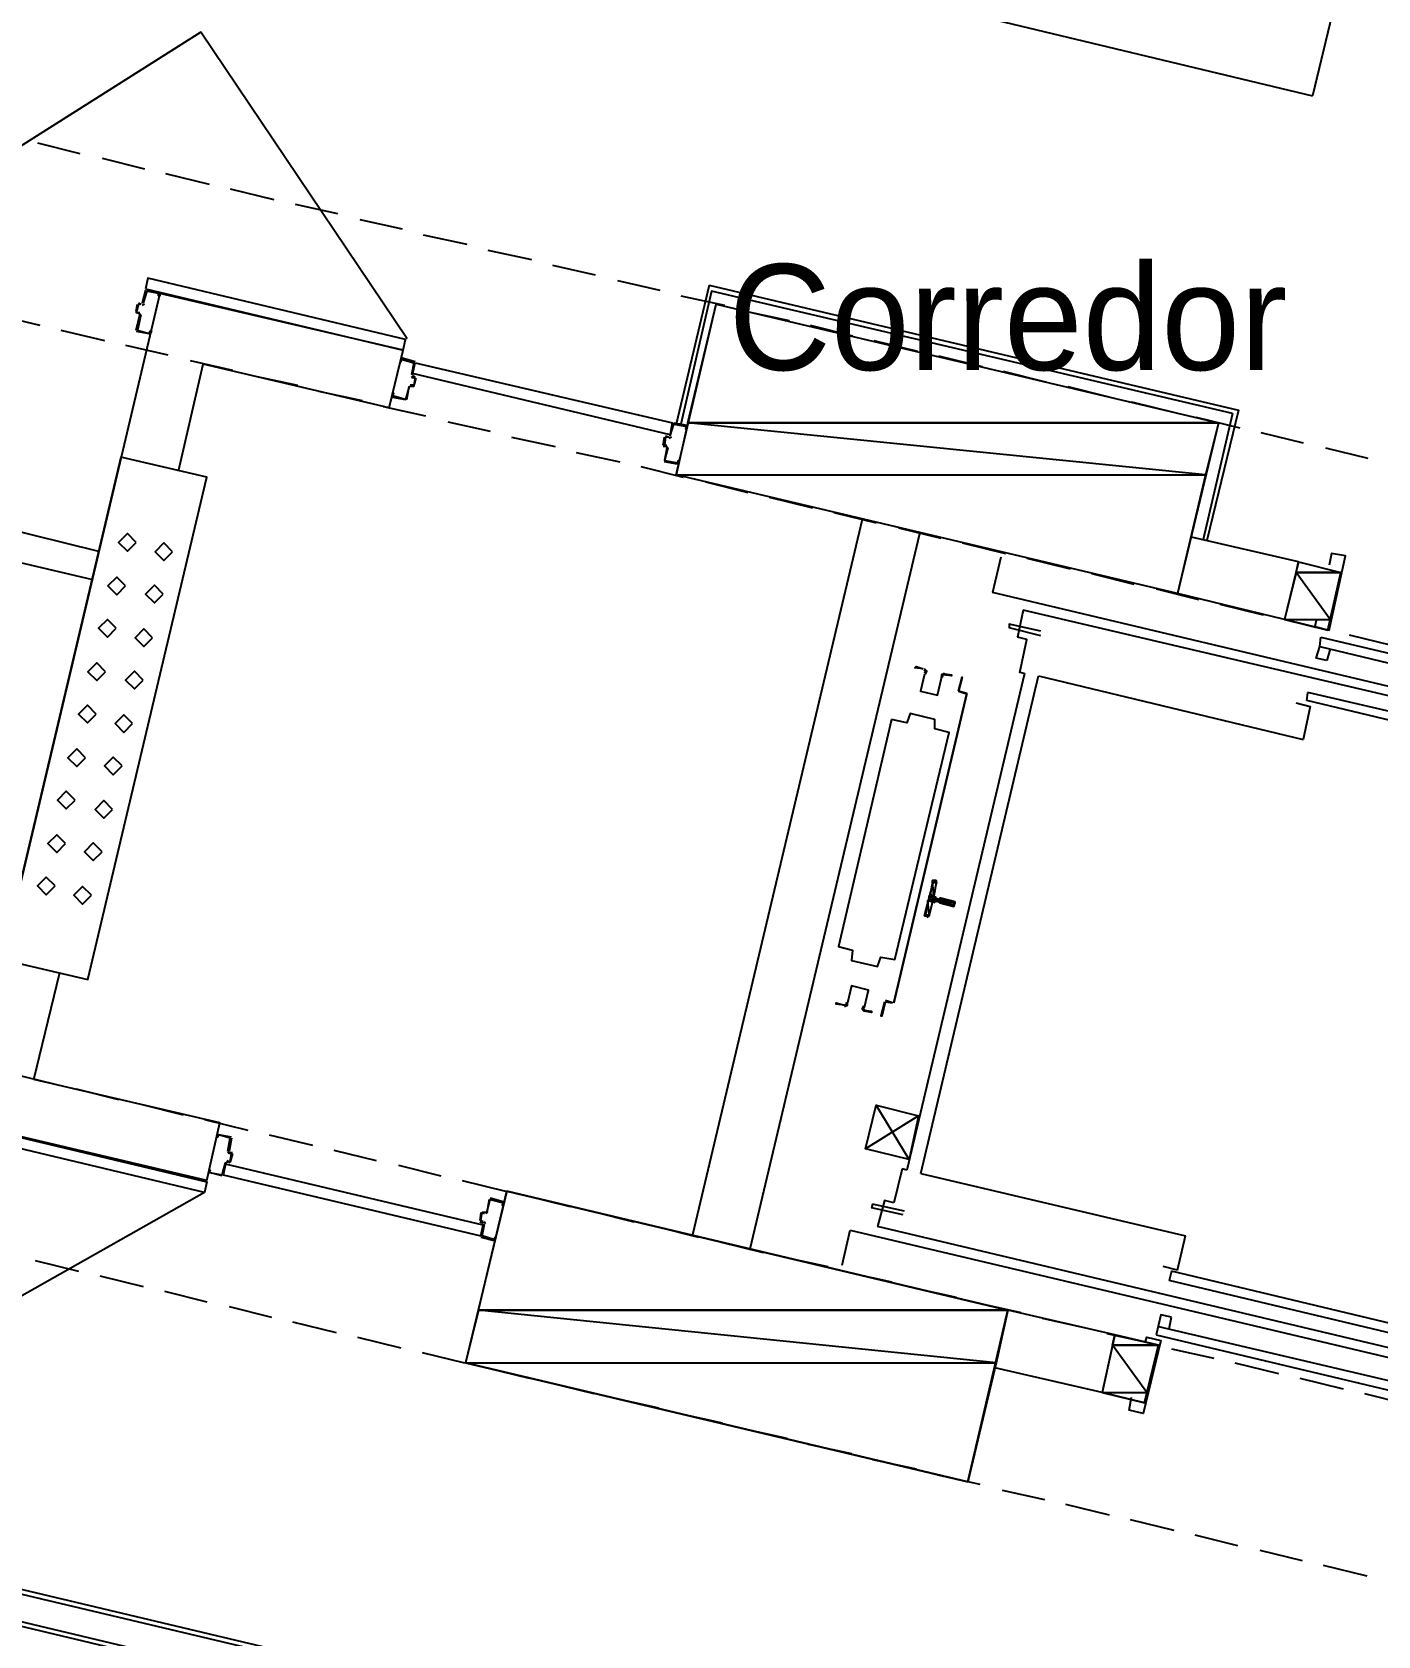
# Model space of a CAD drawing. Header units: feet. Extents: x -84 to 198, y -22 to 181.
# Drawn here: x 39.34 to 54.59, y 53.62 to 71.79 of the extents above; entities that cross this region are included whole.
import ezdxf
from ezdxf.enums import TextEntityAlignment as Align

# ---------------------------------------------------------------- set-up
doc = ezdxf.new("R2010")
doc.units = ezdxf.units.FT
for name, color, linetype in [('A-LINEA', 7, 'CONTINUOUS'), ('A-LINEA-FINA', 9, 'CONTINUOUS'), ('A-MURO-CONCRETO', 8, 'CONTINUOUS'), ('A-NOMBRE-ESPACIO', 2, 'CONTINUOUS')]:
    doc.layers.add(name, color=color, linetype=linetype)

msp = doc.modelspace()

# ---------------------------------------------------------------- linework, layer by layer
at = {"layer": 'A-LINEA'}
for p, q in [((54.32, 73.0178), (53.8533, 71.0711)), ((49.56, 72.0978), (53.8533, 71.0711)), ((39.4, 70.5378), (39.88, 70.4178)), ((40.1333, 70.3644), (40.6133, 70.2444)), ((40.8533, 70.1911), (41.3467, 70.0711)), ((41.5867, 70.0178), (42.08, 69.8978)), ((42.32, 69.8444), (42.8, 69.7378)), ((43.0533, 69.6711), (43.5333, 69.5644)), ((43.7733, 69.4978), (44.2667, 69.3911)), ((44.5067, 69.3244), (45, 69.2178)), ((45.24, 69.1511), (45.72, 69.0444)), ((45.9733, 68.9778), (46.4533, 68.8711)), ((47.0133, 68.9244), (46.64, 67.3511)), ((40.7867, 68.8311), (38.56, 59.4311)), ((40.52, 68.6311), (40.5333, 68.7111)), ((40.5467, 68.7244), (40.5733, 68.7111)), ((40.5467, 68.7111), (40.5467, 68.7111)), ((40.5887, 68.6983), (40.6128, 68.7132)), ((40.64, 68.8711), (40.7733, 68.8444)), ((40.64, 68.8578), (40.64, 68.8578)), ((40.7733, 68.8311), (40.7733, 68.8311)), ((43.5467, 68.1911), (40.7867, 68.8311)), ((46.6933, 68.8044), (47.1867, 68.6978)), ((38.9333, 68.5911), (39.4267, 68.4711)), ((40.52, 68.4178), (40.56, 68.5911)), ((40.5467, 68.5911), (40.5467, 68.5911)), ((40.5728, 68.5798), (40.5579, 68.6039)), ((47.4267, 68.6311), (47.92, 68.5244)), ((39.6667, 68.4178), (40.16, 68.2978)), ((40.5333, 68.4178), (40.5333, 68.4178)), ((48.16, 68.4711), (48.64, 68.3511)), ((40.4, 68.2444), (40.88, 68.1378)), ((43.3867, 67.5378), (43.5467, 68.1911)), ((48.88, 68.2978), (49.3733, 68.1778)), ((41, 66.8178), (41.28, 68.0311)), ((41.1333, 68.0711), (41.6133, 67.9644)), ((43.3867, 67.5378), (41.28, 68.0311)), ((43.68, 68.0578), (43.5333, 68.0978)), ((43.5333, 68.0844), (43.5333, 68.0844)), ((43.6533, 67.9111), (43.68, 68.0444)), ((43.6667, 68.0444), (43.6667, 68.0444)), ((49.6133, 68.1244), (50.1067, 68.0044)), ((41.8533, 67.8978), (42.3467, 67.7911)), ((43.6405, 67.8957), (43.6554, 67.8716)), ((43.6667, 67.7778), (43.6933, 67.8711)), ((43.68, 67.8711), (43.68, 67.8711)), ((50.3467, 67.9511), (50.8267, 67.8311)), ((42.5867, 67.7244), (43.08, 67.6178)), ((43.4267, 67.6711), (43.4267, 67.6711)), ((43.5867, 67.6311), (43.6133, 67.7778)), ((43.6379, 67.7906), (43.6139, 67.7757)), ((43.6667, 67.7911), (43.6667, 67.7911)), ((51.08, 67.7778), (51.56, 67.6578)), ((43.32, 67.5511), (43.8, 67.4444)), ((51.8, 67.6044), (52.2933, 67.4844)), ((52.9467, 67.4711), (52.6133, 66.0444)), ((44.0533, 67.3778), (44.5333, 67.2711)), ((46.5733, 67.2178), (46.6, 67.3644)), ((46.6133, 67.3644), (46.76, 67.3378)), ((46.6133, 67.3511), (46.6133, 67.3511)), ((52.5333, 67.4311), (53.0267, 67.3111)), ((53.2667, 67.2578), (53.7467, 67.1378)), ((44.7733, 67.2044), (45.2667, 67.0978)), ((46.4933, 67.1111), (46.5067, 67.2044)), ((46.5333, 67.0978), (46.4933, 67.0978)), ((46.5067, 67.1111), (46.5067, 67.1111)), ((46.52, 67.2178), (46.56, 67.2044)), ((46.52, 67.2044), (46.52, 67.2044)), ((46.52, 67.0844), (46.52, 67.0844)), ((46.5461, 67.0732), (46.5313, 67.0972)), ((46.56, 67.2178), (46.56, 67.2178)), ((46.5621, 67.1916), (46.5861, 67.2065)), ((54, 67.0844), (54.48, 66.9644)), ((45.5067, 67.0311), (46, 66.9244)), ((46.6533, 66.8978), (46.5067, 66.9244)), ((46.6533, 66.9111), (46.6533, 66.9111)), ((46.24, 66.8711), (46.72, 66.7511)), ((46.9733, 66.6978), (47.4533, 66.5778)), ((47.6933, 66.5244), (48.1867, 66.4044)), ((48.4267, 66.3511), (48.9067, 66.2311)), ((48.7467, 66.2711), (46.8267, 58.1644)), ((49.16, 66.1778), (49.64, 66.0578)), ((47.48, 58.0044), (49.4, 66.1111)), ((49.88, 66.0044), (50.3733, 65.8844)), ((53.6933, 65.7911), (52.48, 66.0711)), ((38.88, 65.8578), (40.0267, 65.5911)), ((50.32, 65.8444), (50.2267, 65.4444)), ((50.6133, 65.8311), (51.1067, 65.7111)), ((51.3467, 65.6578), (51.8267, 65.5378)), ((53.6933, 65.7911), (53.5333, 65.1378)), ((53.6933, 65.7911), (54.1733, 65.6711)), ((54.0267, 65.0178), (54.1733, 65.6711)), ((58.1467, 63.5644), (50.2267, 65.4444)), ((52.08, 65.4844), (52.56, 65.3644)), ((53.5333, 65.1378), (52.32, 65.4311)), ((52.8, 65.3111), (53.2933, 65.1911)), ((50.5733, 65.2444), (50.5067, 64.9378)), ((57.5467, 63.6044), (50.5733, 65.2444)), ((53.5333, 65.1378), (54.0267, 65.0178)), ((53.5333, 65.1378), (54.0267, 65.0178)), ((50.7733, 64.9511), (50.4133, 65.0444)), ((53.9467, 64.9378), (57.48, 64.0978)), ((54.2667, 64.9644), (54.7467, 64.8444)), ((53.9333, 64.8311), (57.4533, 63.9911)), ((54.0533, 64.8044), (54.0133, 64.6711)), ((50.5867, 64.5244), (49.2533, 58.8978)), ((49.4133, 58.8578), (50.7467, 64.4978)), ((50.7467, 64.4978), (53.7467, 63.7778)), ((49.9333, 64.2978), (49.1067, 60.7911)), ((49.1067, 60.7911), (49.9333, 64.2978)), ((49.9333, 64.2978), (49.84, 64.3244)), ((49.84, 64.3244), (49.92, 64.2978)), ((49.8533, 64.3244), (49.8533, 64.3244)), ((49.8533, 64.3244), (49.8533, 64.3244)), ((49.92, 64.2978), (49.92, 64.2978)), ((53.7867, 64.2178), (53.8, 64.3111)), ((57.3067, 63.3778), (53.7867, 64.2178)), ((57.3333, 63.4844), (53.8, 64.3111)), ((49.5867, 62.1511), (49.56, 62.0044)), ((49.5997, 62.1412), (49.5846, 62.1639)), ((49.5467, 61.9378), (49.5067, 61.7911)), ((49.6133, 61.9378), (49.5733, 61.9511)), ((49.5867, 61.9778), (49.6267, 61.9644)), ((49.6133, 61.9244), (49.6133, 61.9244)), ((49.4821, 61.765), (49.5058, 61.7785)), ((39.36, 59.9244), (39.6533, 61.1378)), ((49.0933, 60.7911), (49.0133, 60.8178)), ((49.0133, 60.8044), (49.0133, 60.8044)), ((49.0933, 60.8044), (49.0933, 60.8044)), ((49.0933, 60.8044), (49.0933, 60.8044)), ((39.1067, 59.9911), (39.6, 59.8711)), ((39.84, 59.8178), (40.32, 59.6978)), ((40.5733, 59.6444), (41.0533, 59.5244)), ((49.28, 59.0178), (48.9067, 59.6311)), ((41.2933, 59.4711), (41.7867, 59.3511)), ((41.32, 58.7778), (38.56, 59.4311)), ((41.5867, 59.2578), (41.5867, 59.2578)), ((42.0267, 59.2978), (42.52, 59.1778)), ((41.5605, 59.109), (41.5754, 59.085)), ((41.5733, 59.0978), (41.6133, 59.0978)), ((41.6, 59.0844), (41.6, 59.0844)), ((42.76, 59.1244), (43.24, 59.0044)), ((41.5333, 58.9778), (41.5067, 58.8444)), ((41.5579, 58.9906), (41.5339, 58.9757)), ((41.5867, 58.9778), (41.5467, 58.9911)), ((41.5467, 58.9778), (41.5467, 58.9778)), ((43.4933, 58.9511), (43.9733, 58.8311)), ((49.2, 58.9111), (49.1067, 58.5244)), ((49.2533, 58.8978), (49.2, 58.9111)), ((41.4933, 58.8444), (41.4933, 58.8444)), ((44.2133, 58.7778), (44.7067, 58.6578)), ((49.4133, 58.8578), (52.4133, 58.1511)), ((44.52, 58.5644), (44.4933, 58.4178)), ((44.68, 58.5378), (44.5333, 58.5778)), ((44.5333, 58.5644), (44.5333, 58.5644)), ((44.9467, 58.6044), (45.44, 58.4844)), ((44.4267, 58.4178), (44.4133, 58.3244)), ((44.48, 58.4311), (44.48, 58.4311)), ((44.4821, 58.405), (44.5061, 58.4198)), ((44.68, 58.5244), (44.68, 58.5244)), ((45.68, 58.4311), (46.16, 58.3111)), ((48.8667, 58.5111), (48.8533, 58.4711)), ((49.2133, 58.3911), (48.8533, 58.4711)), ((49.2267, 58.4311), (48.8667, 58.5111)), ((44.4267, 58.3244), (44.4267, 58.3244)), ((44.4533, 58.2844), (44.4267, 58.1511)), ((44.4795, 58.2865), (44.4646, 58.3106)), ((46.4133, 58.2578), (46.8933, 58.1378)), ((48.52, 57.8178), (48.6133, 58.2178)), ((48.6133, 58.2178), (55.88, 56.4978)), ((55.8933, 56.6044), (48.92, 58.2578)), ((44.4267, 58.1378), (44.5733, 58.0978)), ((44.44, 58.1511), (44.44, 58.1511)), ((44.5733, 58.1111), (44.5733, 58.1111)), ((47.1333, 58.0844), (47.6267, 57.9644)), ((52.32, 57.7644), (52.4133, 58.1511)), ((39.3733, 57.8711), (39.8667, 57.7511)), ((47.8667, 57.9111), (48.36, 57.8044)), ((52.32, 57.7644), (52.16, 57.8044)), ((40.1067, 57.6978), (40.6, 57.5778)), ((48.6, 57.7378), (49.08, 57.6311)), ((52.2533, 57.7511), (52.2267, 57.6444)), ((55.76, 56.8044), (52.2267, 57.6444)), ((55.7733, 56.9111), (52.2533, 57.7511)), ((40.84, 57.5244), (41.32, 57.4044)), ((49.3333, 57.5644), (49.8133, 57.4578)), ((41.5733, 57.3511), (42.0533, 57.2311)), ((50.0533, 57.3911), (50.5467, 57.2844)), ((51.6133, 57.0311), (50.4, 57.3111)), ((42.2933, 57.1778), (42.7867, 57.0578)), ((50.7867, 57.2178), (51.28, 57.1111)), ((52.1067, 57.1244), (55.6267, 56.2978)), ((52.2267, 57.0978), (52.2533, 57.2311)), ((43.0267, 57.0044), (43.52, 56.8844)), ((51.52, 57.0444), (52, 56.9378)), ((51.9467, 56.2578), (52.1067, 56.9111)), ((52.08, 57.0311), (55.6133, 56.1911)), ((43.76, 56.8311), (44.24, 56.7111)), ((52.2533, 56.8711), (52.7333, 56.7644)), ((44.4933, 56.6578), (44.9733, 56.5378)), ((51.4667, 56.3778), (50.2533, 56.6578)), ((52.9733, 56.7111), (53.4667, 56.5911)), ((53.7067, 56.5378), (54.2, 56.4178)), ((57.1067, 49.5378), (27.7867, 56.4844)), ((27.8267, 56.4311), (57.0933, 49.4844)), ((57.1867, 49.8844), (29.2933, 56.4978)), ((45.2133, 56.4844), (45.7067, 56.3644)), ((54.44, 56.3644), (54.92, 56.2444)), ((45.9467, 56.3111), (46.44, 56.2044)), ((46.68, 56.1378), (47.16, 56.0311)), ((47.4133, 55.9644), (47.8933, 55.8578)), ((48.1333, 55.7911), (48.6267, 55.6844)), ((48.8667, 55.6178), (49.36, 55.5111)), ((49.6, 55.4444), (50.08, 55.3378)), ((50.3333, 55.2711), (50.8133, 55.1644)), ((51.0533, 55.1111), (51.5467, 54.9911)), ((51.7867, 54.9378), (52.28, 54.8178)), ((52.52, 54.7644), (53, 54.6444)), ((53.2533, 54.5911), (53.7333, 54.4711)), ((53.9733, 54.4178), (54.4667, 54.2978))]:
    msp.add_line(p, q, dxfattribs=at)
for points in [[(43.5895, 68.318), (41.2541, 71.7933), (37.7074, 69.5536)], [(40.6267, 68.8844), (43.5467, 68.1911), (43.5733, 68.3111), (40.6533, 69.0044), (40.6267, 68.8844)], [(47.0133, 68.9244), (53.0133, 67.5111), (52.6533, 66.0311)], [(40.5733, 68.7111), (40.5467, 68.7111), (40.52, 68.6178), (40.56, 68.6178)], [(40.6267, 68.8711), (40.5867, 68.7244), (40.5867, 68.7244)], [(40.7867, 68.8311), (40.7867, 68.8044), (40.7733, 68.8044), (40.7733, 68.8311), (40.64, 68.8578), (40.6, 68.7244)], [(47.0933, 68.7111), (52.7867, 67.3644), (52.32, 65.4311), (46.64, 66.7778), (47.0933, 68.7111)], [(52.9467, 67.4711), (47.04, 68.8578), (46.6933, 67.3511)], [(40.5467, 68.6044), (40.52, 68.6178), (40.52, 68.6178)], [(40.5733, 68.5911), (40.5333, 68.4178), (40.6667, 68.3778), (40.68, 68.4044), (40.6933, 68.4044), (40.68, 68.3778)], [(40.52, 68.4044), (40.6667, 68.3778), (40.6667, 68.3778)], [(43.52, 68.0844), (43.52, 68.0578), (43.5333, 68.0844), (43.6667, 68.0444), (43.64, 67.9111)], [(43.68, 68.0444), (46.6, 67.3644), (46.5733, 67.2311), (43.6533, 67.9244), (43.68, 68.0444)], [(43.6533, 67.8844), (43.68, 67.8711), (43.6667, 67.7911), (43.6267, 67.7911)], [(43.68, 67.8844), (43.6533, 67.8978), (43.6533, 67.8978)], [(43.6133, 67.7778), (43.5733, 67.6311), (43.4267, 67.6711), (43.44, 67.6978), (43.4267, 67.6978), (43.4267, 67.6711)], [(43.4267, 67.6578), (43.5733, 67.6311), (43.5733, 67.6311)], [(43.6667, 67.7778), (43.6267, 67.7778), (43.6267, 67.7778)], [(46.5733, 67.2178), (46.6133, 67.3511), (46.76, 67.3244), (46.7467, 67.2978), (46.76, 67.2978), (46.76, 67.3244), (46.76, 67.3244)], [(46.5467, 67.2044), (46.52, 67.2044), (46.5067, 67.1111), (46.5333, 67.1111)], [(46.5333, 67.0844), (46.5067, 66.9378), (46.5067, 66.9378)], [(46.5467, 67.0844), (46.5067, 66.9378), (46.6533, 66.9111), (46.6667, 66.9378), (46.6667, 66.9244), (46.6667, 66.8978)], [(39, 61.2844), (39.9733, 61.0578), (41.32, 66.7511), (40.3467, 66.9778), (39, 61.2844)], [(38.88, 65.8578), (38.96, 66.1911), (40.0933, 65.9111)], [(40.52, 66.0111), (40.42, 66.1111), (40.32, 66.0111), (40.42, 65.9111), (40.52, 66.0111)], [(40.9333, 65.9044), (40.8333, 66.0044), (40.7333, 65.9044), (40.8333, 65.8044), (40.9333, 65.9044)], [(53.8933, 65.1244), (53.88, 65.0578), (54.04, 65.0178), (54.2267, 65.8578), (54.0667, 65.8844), (54.04, 65.7511)], [(40.4, 65.5178), (40.3, 65.6178), (40.2, 65.5178), (40.3, 65.4178), (40.4, 65.5178)], [(40.8267, 65.4244), (40.7267, 65.5244), (40.6267, 65.4244), (40.7267, 65.3244), (40.8267, 65.4244)], [(40.2933, 65.0378), (40.1933, 65.1378), (40.0933, 65.0378), (40.1933, 64.9378), (40.2933, 65.0378)], [(50.7733, 65.0044), (50.4133, 65.0844), (50.4133, 65.0444)], [(40.7067, 64.9311), (40.6067, 65.0311), (40.5067, 64.9311), (40.6067, 64.8311), (40.7067, 64.9311)], [(50.5867, 64.5244), (50.5333, 64.5378), (50.6133, 64.9111), (50.5067, 64.9378)], [(54.0133, 64.6711), (53.8933, 64.6978), (53.9333, 64.8311), (53.9467, 64.9378)], [(40.1733, 64.5444), (40.0733, 64.6444), (39.9733, 64.5444), (40.0733, 64.4444), (40.1733, 64.5444)], [(40.6, 64.4511), (40.5, 64.5511), (40.4, 64.4511), (40.5, 64.3511), (40.6, 64.4511)], [(49.44, 64.5778), (49.3467, 64.5911), (49.36, 64.6044), (49.44, 64.5778)], [(49.4573, 64.5275), (49.4664, 64.5476), (49.4515, 64.5639)], [(49.4643, 64.5162), (49.4796, 64.5497), (49.4547, 64.5768)], [(49.4531, 64.5169), (49.4076, 64.3242), (49.6002, 64.2786), (49.6458, 64.4713)], [(49.4531, 64.5169), (49.4076, 64.3242), (49.6002, 64.2786), (49.6458, 64.4713)], [(49.6807, 64.5236), (49.6463, 64.5105), (49.6449, 64.4737)], [(49.6777, 64.5106), (49.6571, 64.5028), (49.6562, 64.4807)], [(49.6667, 64.5244), (49.76, 64.5111), (49.76, 64.4978), (49.6667, 64.5111)], [(49.84, 64.3244), (49.88, 64.4844), (49.84, 64.3244)], [(40.0667, 64.0644), (39.9667, 64.1644), (39.8667, 64.0644), (39.9667, 63.9644), (40.0667, 64.0644)], [(53.6667, 64.1911), (53.8267, 64.1511), (53.7467, 63.7778)], [(40.48, 63.9578), (40.38, 64.0578), (40.28, 63.9578), (40.38, 63.8578), (40.48, 63.9578)], [(49.08, 64.0044), (48.48, 61.4311), (48.64, 61.3911), (48.6267, 61.2711), (48.92, 61.2044), (48.96, 61.3111), (49.12, 61.2844), (49.7333, 63.8578), (49.5733, 63.8978), (49.5733, 64.0044), (49.2933, 64.0711), (49.2533, 63.9644), (49.08, 64.0044)], [(39.9467, 63.5711), (39.8467, 63.6711), (39.7467, 63.5711), (39.8467, 63.4711), (39.9467, 63.5711)], [(40.36, 63.4778), (40.26, 63.5778), (40.16, 63.4778), (40.26, 63.3778), (40.36, 63.4778)], [(39.8267, 63.0911), (39.7267, 63.1911), (39.6267, 63.0911), (39.7267, 62.9911), (39.8267, 63.0911)], [(40.2533, 62.9844), (40.1533, 63.0844), (40.0533, 62.9844), (40.1533, 62.8844), (40.2533, 62.9844)], [(39.72, 62.5978), (39.62, 62.6978), (39.52, 62.5978), (39.62, 62.4978), (39.72, 62.5978)], [(40.1333, 62.5044), (40.0333, 62.6044), (39.9333, 62.5044), (40.0333, 62.4044), (40.1333, 62.5044)], [(39.6, 62.1178), (39.5, 62.2178), (39.4, 62.1178), (39.5, 62.0178), (39.6, 62.1178)], [(49.48, 61.7778), (49.4533, 61.7778), (49.56, 62.1778), (49.5733, 62.1778)], [(40.0133, 62.0111), (39.9133, 62.1111), (39.8133, 62.0111), (39.9133, 61.9111), (40.0133, 62.0111)], [(49.5739, 62.0024), (49.5763, 61.9873), (49.5887, 61.9783)], [(49.5846, 61.9372), (49.5695, 61.9348), (49.5605, 61.9224)], [(49.64, 61.9778), (49.8, 61.9378), (49.7867, 61.8844), (49.6267, 61.9244)], [(49.64, 61.9778), (49.6267, 61.9778), (49.6267, 61.9778)], [(48.7736, 60.7454), (48.8191, 60.938), (48.6265, 60.9836), (48.5808, 60.791)], [(48.7736, 60.7454), (48.8191, 60.938), (48.6265, 60.9836), (48.5808, 60.791)], [(48.5467, 60.7644), (48.4533, 60.7778), (48.4533, 60.7911), (48.5467, 60.7644)], [(48.546, 60.7519), (48.5804, 60.765), (48.5818, 60.8018)], [(48.5489, 60.7649), (48.5696, 60.7728), (48.5704, 60.7948)], [(48.7623, 60.7594), (48.7471, 60.7259), (48.772, 60.6988)], [(48.7694, 60.7481), (48.7603, 60.7279), (48.7752, 60.7117)], [(48.7733, 60.7111), (48.8533, 60.6978), (48.8533, 60.6844), (48.7733, 60.6978)], [(49, 60.8044), (48.96, 60.6444), (48.9733, 60.6444), (49.0133, 60.8044), (49.0933, 60.7911)], [(35.4808, 60.1669), (37.6436, 56.5825), (41.2955, 58.6479)], [(41.32, 58.7778), (41.4667, 59.4311), (39.36, 59.9244)], [(49.3867, 59.5111), (48.7867, 59.1378), (48.9067, 59.6311), (49.3867, 59.5111), (49.28, 59.0178), (48.7867, 59.1378)], [(38.4, 59.4578), (41.32, 58.7644), (41.2933, 58.6444), (38.3733, 59.3378), (38.4, 59.4578)], [(41.56, 59.1111), (41.5867, 59.2578), (41.4533, 59.2978), (41.44, 59.2711), (41.44, 59.2978)], [(41.6, 59.2711), (41.4533, 59.2978), (41.4533, 59.2978)], [(41.6, 59.2578), (41.5733, 59.1111), (41.5733, 59.1111)], [(41.5467, 59.0044), (41.5867, 58.9911), (41.6, 59.0844), (41.5733, 59.0844)], [(41.6133, 59.0844), (41.5867, 58.9911), (41.5867, 58.9911)], [(41.3467, 58.8844), (41.3467, 58.8978), (41.36, 58.8978), (41.3467, 58.8711), (41.4933, 58.8444), (41.5333, 58.9778)], [(41.5067, 58.8444), (44.4267, 58.1511), (44.4533, 58.2711), (41.5333, 58.9644), (41.5067, 58.8444)], [(41.4933, 58.8311), (41.3467, 58.8711), (41.3467, 58.8711)], [(44.2533, 56.7111), (49.9467, 55.3644), (50.4, 57.3111), (44.72, 58.6578), (44.2533, 56.7111)], [(44.4933, 58.4178), (44.5333, 58.5644), (44.68, 58.5244), (44.6667, 58.4978), (44.68, 58.4978), (44.68, 58.5244)], [(49.1067, 58.5244), (49, 58.5511), (48.92, 58.2578)], [(44.4533, 58.3111), (44.4267, 58.3244), (44.44, 58.4178), (44.4667, 58.4044)], [(44.48, 58.4178), (44.44, 58.4178), (44.44, 58.4178)], [(44.4133, 58.3111), (44.4533, 58.2978), (44.4533, 58.2978)], [(44.5867, 58.1111), (44.5867, 58.1378), (44.5733, 58.1111), (44.44, 58.1511), (44.4667, 58.2844)], [(52.2533, 57.2311), (52.1333, 57.2578), (52.08, 57.0311)], [(52.1067, 56.9111), (51.6133, 57.0311), (51.4667, 56.3778), (51.9467, 56.2578)], [(51.96, 56.9511), (51.9733, 57.0044), (52.1333, 56.9644), (51.9333, 56.1378), (51.7733, 56.1778), (51.8, 56.3244)], [(29.2267, 56.4578), (56.2933, 50.0444), (57.1867, 49.8311)]]:
    msp.add_lwpolyline(points, dxfattribs=at)
at = {"layer": 'A-LINEA-FINA'}
for p, q in [((49.5467, 62.1778), (49.5867, 62.1644)), ((49.56, 62.1778), (49.5867, 62.1778)), ((49.56, 62.1778), (49.5733, 62.1778)), ((49.5067, 62.0044), (49.5733, 61.9778)), ((49.5067, 62.0044), (49.5733, 61.9911)), ((49.5067, 61.9911), (49.5867, 61.9778)), ((49.52, 62.0178), (49.56, 62.0044)), ((49.4933, 61.9511), (49.5467, 61.9378)), ((49.5067, 61.9644), (49.56, 61.9511)), ((49.5067, 61.9511), (49.56, 61.9378)), ((49.6267, 61.9778), (49.8, 61.9378)), ((49.6267, 61.9644), (49.8, 61.9244)), ((49.6267, 61.9644), (49.8, 61.9244)), ((49.6267, 61.9378), (49.7867, 61.8978)), ((49.6267, 61.9244), (49.7867, 61.8844)), ((49.4533, 61.7778), (49.48, 61.7778)), ((49.4667, 61.7911), (49.4933, 61.7778)), ((49.4667, 61.7911), (49.5067, 61.7778))]:
    msp.add_line(p, q, dxfattribs=at)
for points in [[(49.52, 62.0178), (49.56, 62.0044), (49.5467, 62.1644), (49.52, 62.0178)], [(49.5867, 62.1778), (49.5867, 62.1644), (49.5467, 62.1778), (49.5867, 62.1778)], [(49.5867, 62.1644), (49.5467, 62.1778), (49.5467, 62.1778), (49.5867, 62.1644)], [(49.5467, 62.1778), (49.5467, 62.1778), (49.5867, 62.1644), (49.5467, 62.1778)], [(49.5867, 62.1644), (49.5467, 62.1778), (49.5467, 62.1778), (49.5867, 62.1644)], [(49.5467, 62.1778), (49.5467, 62.1778), (49.5867, 62.1644), (49.5467, 62.1778)], [(49.5467, 62.1778), (49.5867, 62.1644), (49.5467, 62.1644), (49.5467, 62.1778), (49.5467, 62.1778)], [(49.5867, 62.1644), (49.5467, 62.1778), (49.5467, 62.1778), (49.5867, 62.1644), (49.5867, 62.1644)], [(49.56, 62.1778), (49.5867, 62.1778), (49.5467, 62.1778), (49.56, 62.1778), (49.56, 62.1778)], [(49.56, 62.0044), (49.5467, 62.1644), (49.5867, 62.1511), (49.56, 62.0044)], [(49.5467, 62.1644), (49.5867, 62.1511), (49.5867, 62.1644), (49.5467, 62.1644), (49.5467, 62.1644)], [(49.5867, 62.1511), (49.5467, 62.1644), (49.5467, 62.1644), (49.5867, 62.1511), (49.5867, 62.1511)], [(49.56, 62.1778), (49.56, 62.1778), (49.5867, 62.1778), (49.56, 62.1778)], [(49.5867, 62.1778), (49.56, 62.1778), (49.5733, 62.1778), (49.5867, 62.1778)], [(49.5733, 62.1778), (49.56, 62.1778), (49.56, 62.1778), (49.5733, 62.1778), (49.5733, 62.1778)], [(49.5067, 62.0044), (49.56, 61.9911), (49.52, 62.0178), (49.5067, 62.0044)], [(49.5067, 62.0044), (49.5067, 62.0044), (49.5733, 61.9778), (49.5067, 62.0044)], [(49.5067, 62.0044), (49.5733, 61.9778), (49.5067, 61.9911), (49.5067, 62.0044), (49.5067, 62.0044)], [(49.5733, 61.9778), (49.5067, 62.0044), (49.5733, 61.9911), (49.5733, 61.9778), (49.5733, 61.9778)], [(49.5733, 61.9911), (49.5067, 62.0044), (49.5067, 62.0044), (49.5733, 61.9911)], [(49.5067, 62.0044), (49.5067, 62.0044), (49.5733, 61.9911), (49.5067, 62.0044), (49.5067, 62.0044)], [(49.5733, 61.9911), (49.5067, 62.0044), (49.56, 61.9911), (49.5733, 61.9911), (49.5733, 61.9911)], [(49.56, 61.9911), (49.5067, 62.0044), (49.5067, 62.0044), (49.56, 61.9911)], [(49.5067, 62.0044), (49.5067, 62.0044), (49.56, 61.9911), (49.5067, 62.0044), (49.5067, 62.0044)], [(49.5067, 61.9644), (49.7867, 61.8978), (49.5067, 61.9911), (49.5067, 61.9644)], [(49.7867, 61.8978), (49.5067, 61.9911), (49.8, 61.9244), (49.7867, 61.8978), (49.7867, 61.8978)], [(49.5867, 61.9778), (49.5067, 61.9911), (49.5733, 61.9778), (49.5867, 61.9778), (49.5867, 61.9778)], [(49.5733, 61.9778), (49.5067, 61.9911), (49.5067, 61.9911), (49.5733, 61.9778)], [(49.5067, 61.9911), (49.5067, 61.9911), (49.5733, 61.9778), (49.5067, 61.9911), (49.5067, 61.9911)], [(49.56, 61.9911), (49.52, 62.0178), (49.56, 62.0044), (49.56, 61.9911)], [(49.56, 62.0044), (49.52, 62.0178), (49.52, 62.0178), (49.56, 62.0044), (49.56, 62.0044)], [(49.4667, 61.7911), (49.5067, 61.7911), (49.4933, 61.9511), (49.4667, 61.7911)], [(49.5067, 61.7911), (49.4933, 61.9511), (49.5467, 61.9378), (49.5067, 61.7911)], [(49.5467, 61.9378), (49.4933, 61.9511), (49.4933, 61.9511), (49.5467, 61.9378)], [(49.4933, 61.9511), (49.4933, 61.9511), (49.5467, 61.9378), (49.4933, 61.9511)], [(49.4933, 61.9511), (49.5467, 61.9378), (49.4933, 61.9511), (49.4933, 61.9511), (49.4933, 61.9511)], [(49.4933, 61.9511), (49.5467, 61.9378), (49.5067, 61.9511), (49.4933, 61.9511)], [(49.5067, 61.9644), (49.5067, 61.9644), (49.56, 61.9511), (49.5067, 61.9644)], [(49.5067, 61.9644), (49.56, 61.9511), (49.5067, 61.9511), (49.5067, 61.9644), (49.5067, 61.9644)], [(49.56, 61.9511), (49.5067, 61.9644), (49.5067, 61.9644), (49.56, 61.9511)], [(49.5067, 61.9644), (49.5067, 61.9644), (49.56, 61.9511), (49.5067, 61.9644), (49.5067, 61.9644)], [(49.56, 61.9511), (49.5067, 61.9644), (49.5067, 61.9644), (49.56, 61.9511)], [(49.5067, 61.9644), (49.5067, 61.9644), (49.56, 61.9511), (49.5067, 61.9644), (49.5067, 61.9644)], [(49.56, 61.9511), (49.5067, 61.9644), (49.5733, 61.9511), (49.56, 61.9511), (49.56, 61.9511)], [(49.5733, 61.9511), (49.5067, 61.9644), (49.5067, 61.9644), (49.5733, 61.9511)], [(49.5067, 61.9644), (49.5067, 61.9644), (49.5733, 61.9511), (49.5067, 61.9644), (49.5067, 61.9644)], [(49.5467, 61.9378), (49.5067, 61.9511), (49.56, 61.9378), (49.5467, 61.9378), (49.5467, 61.9378)], [(49.56, 61.9378), (49.5067, 61.9511), (49.56, 61.9511), (49.56, 61.9378), (49.56, 61.9378)], [(49.6133, 61.9378), (49.6133, 61.9378), (49.7867, 61.8978), (49.6133, 61.9378)], [(49.6133, 61.9378), (49.7867, 61.8978), (49.6267, 61.9378), (49.6133, 61.9378), (49.6133, 61.9378)], [(49.7867, 61.8978), (49.6133, 61.9378), (49.6133, 61.9378), (49.7867, 61.8978)], [(49.6133, 61.9378), (49.6133, 61.9378), (49.7867, 61.8978), (49.6133, 61.9378), (49.6133, 61.9378)], [(49.7867, 61.8978), (49.6133, 61.9378), (49.6133, 61.9378), (49.7867, 61.8978)], [(49.6133, 61.9378), (49.6133, 61.9378), (49.7867, 61.8978), (49.6133, 61.9378), (49.6133, 61.9378)], [(49.8, 61.9378), (49.6267, 61.9778), (49.6267, 61.9778), (49.8, 61.9378)], [(49.6267, 61.9778), (49.6267, 61.9778), (49.8, 61.9378), (49.6267, 61.9778)], [(49.6267, 61.9778), (49.8, 61.9378), (49.6267, 61.9644), (49.6267, 61.9778), (49.6267, 61.9778)], [(49.8, 61.9378), (49.6267, 61.9778), (49.6267, 61.9778), (49.8, 61.9378)], [(49.6267, 61.9778), (49.6267, 61.9778), (49.8, 61.9378), (49.6267, 61.9778), (49.6267, 61.9778)], [(49.64, 61.9778), (49.8, 61.9378), (49.6267, 61.9778), (49.64, 61.9778), (49.64, 61.9778)], [(49.8, 61.9244), (49.6267, 61.9644), (49.6267, 61.9644), (49.8, 61.9244)], [(49.6267, 61.9644), (49.6267, 61.9644), (49.8, 61.9244), (49.6267, 61.9644), (49.6267, 61.9644)], [(49.8, 61.9244), (49.6267, 61.9644), (49.6267, 61.9644), (49.8, 61.9244)], [(49.6267, 61.9644), (49.6267, 61.9644), (49.8, 61.9244), (49.6267, 61.9644), (49.6267, 61.9644)], [(49.8, 61.9244), (49.6267, 61.9644), (49.6267, 61.9644), (49.8, 61.9244)], [(49.6267, 61.9644), (49.6267, 61.9644), (49.8, 61.9244), (49.6267, 61.9644)], [(49.8, 61.9244), (49.6267, 61.9644), (49.6267, 61.9644), (49.8, 61.9244), (49.8, 61.9244)], [(49.8, 61.9244), (49.6267, 61.9644), (49.8, 61.9378), (49.8, 61.9244), (49.8, 61.9244)], [(49.6267, 61.9378), (49.6267, 61.9378), (49.7867, 61.8978), (49.6267, 61.9378)], [(49.6267, 61.9378), (49.7867, 61.8978), (49.6267, 61.9244), (49.6267, 61.9378), (49.6267, 61.9378)], [(49.7867, 61.8978), (49.6267, 61.9378), (49.6267, 61.9378), (49.7867, 61.8978)], [(49.6267, 61.9378), (49.6267, 61.9378), (49.7867, 61.8978), (49.6267, 61.9378), (49.6267, 61.9378)], [(49.7867, 61.8978), (49.6267, 61.9378), (49.6267, 61.9378), (49.7867, 61.8978)], [(49.6267, 61.9378), (49.6267, 61.9378), (49.7867, 61.8978), (49.6267, 61.9378)], [(49.7867, 61.8978), (49.6267, 61.9378), (49.6267, 61.9378), (49.7867, 61.8978), (49.7867, 61.8978)], [(49.7867, 61.8844), (49.6267, 61.9244), (49.6267, 61.9244), (49.7867, 61.8844)], [(49.6267, 61.9244), (49.6267, 61.9244), (49.7867, 61.8844), (49.6267, 61.9244), (49.6267, 61.9244)], [(49.7867, 61.8844), (49.6267, 61.9244), (49.7867, 61.8978), (49.7867, 61.8844), (49.7867, 61.8844)], [(49.64, 61.9778), (49.64, 61.9778), (49.8, 61.9378), (49.64, 61.9778)], [(49.4667, 61.7911), (49.4933, 61.7778), (49.4533, 61.7778), (49.4667, 61.7911), (49.4667, 61.7911)], [(49.4933, 61.7778), (49.48, 61.7778), (49.4533, 61.7778), (49.4933, 61.7778)], [(49.48, 61.7778), (49.4533, 61.7778), (49.4533, 61.7778), (49.48, 61.7778)], [(49.4533, 61.7778), (49.4533, 61.7778), (49.48, 61.7778), (49.4533, 61.7778)], [(49.48, 61.7778), (49.4533, 61.7778), (49.4533, 61.7778), (49.48, 61.7778)], [(49.4533, 61.7778), (49.4533, 61.7778), (49.48, 61.7778), (49.4533, 61.7778), (49.4533, 61.7778)], [(49.4933, 61.7778), (49.4533, 61.7778), (49.4533, 61.7778), (49.4933, 61.7778)], [(49.4533, 61.7778), (49.4533, 61.7778), (49.4933, 61.7778), (49.4533, 61.7778), (49.4533, 61.7778)], [(49.5067, 61.7778), (49.4667, 61.7911), (49.4933, 61.7778), (49.5067, 61.7778)], [(49.4933, 61.7778), (49.4667, 61.7911), (49.4667, 61.7911), (49.4933, 61.7778)], [(49.4667, 61.7911), (49.4667, 61.7911), (49.4933, 61.7778), (49.4667, 61.7911)], [(49.4933, 61.7778), (49.4667, 61.7911), (49.4667, 61.7911), (49.4933, 61.7778), (49.4933, 61.7778)], [(49.5067, 61.7778), (49.4667, 61.7911), (49.5067, 61.7911), (49.5067, 61.7778), (49.5067, 61.7778)]]:
    msp.add_lwpolyline(points, dxfattribs=at)
at = {"layer": 'A-MURO-CONCRETO'}
for points in [[(47.0933, 68.7111), (52.7867, 67.3644), (46.7733, 67.3644), (47.0933, 68.7111), (47.0933, 68.7111)], [(46.7733, 67.3644), (46.64, 66.7778), (52.64, 66.7778), (46.7733, 67.3644)], [(46.7733, 67.3644), (52.7867, 67.3644), (52.64, 66.7778), (46.7733, 67.3644), (46.7733, 67.3644)], [(46.64, 66.7778), (52.64, 66.7778), (52.32, 65.4311), (46.64, 66.7778), (46.64, 66.7778)], [(53.6667, 65.6711), (53.5333, 65.1378), (54.0533, 65.1378), (53.6667, 65.6711)], [(53.6933, 65.7911), (54.1733, 65.6711), (53.6667, 65.6711), (53.6933, 65.7911), (53.6933, 65.7911)], [(53.6667, 65.6711), (54.1733, 65.6711), (54.0533, 65.1378), (53.6667, 65.6711), (53.6667, 65.6711)], [(53.5333, 65.1378), (54.0533, 65.1378), (54.0267, 65.0178), (53.5333, 65.1378), (53.5333, 65.1378)], [(44.72, 58.6578), (50.4, 57.3111), (44.4, 57.3111), (44.72, 58.6578), (44.72, 58.6578)], [(44.4, 57.3111), (44.2533, 56.7111), (50.2667, 56.7111), (44.4, 57.3111)], [(44.4, 57.3111), (50.4, 57.3111), (50.2667, 56.7111), (44.4, 57.3111), (44.4, 57.3111)], [(51.5867, 56.9111), (51.4667, 56.3778), (51.9733, 56.3778), (51.5867, 56.9111)], [(51.6133, 57.0311), (52.1067, 56.9111), (51.5867, 56.9111), (51.6133, 57.0311), (51.6133, 57.0311)], [(51.5867, 56.9111), (52.1067, 56.9111), (51.9733, 56.3778), (51.5867, 56.9111), (51.5867, 56.9111)], [(44.2533, 56.7111), (50.2667, 56.7111), (49.9467, 55.3644), (44.2533, 56.7111), (44.2533, 56.7111)], [(51.4667, 56.3778), (51.9733, 56.3778), (51.9467, 56.2578), (51.4667, 56.3778), (51.4667, 56.3778)]]:
    msp.add_lwpolyline(points, dxfattribs=at)

# ---------------------------------------------------------------- texts
at = {"layer": 'A-NOMBRE-ESPACIO'}
msp.add_text('Corredor', height=1.2, dxfattribs=at).set_placement((50.4, 67.9644), align=Align.CENTER)

doc.saveas('drawing.dxf')
